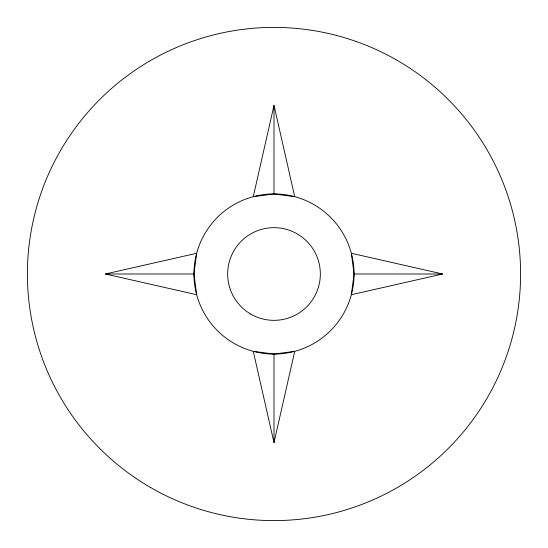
<?xml version="1.0" encoding="UTF-8"?>
<svg xmlns="http://www.w3.org/2000/svg" width="548" height="548" viewBox="0 0 548 548"><rect width="100%" height="100%" fill="white"/><g stroke="black" fill="none" stroke-linecap="round" stroke-linejoin="round"><path stroke-width="0.82" d="M193.937 274L196.664 253.279L105.36 274L196.664 294.721L193.937 274L105.36 274M354.063 274L351.337 294.721L442.64 274L351.337 253.279L354.063 274A80.063 80.063 0 0 1 233.969 343.336A80.063 80.063 0 0 1 233.969 204.664A80.063 80.063 0 0 1 354.063 274L442.64 274M274 105.36L253.279 196.664L274 193.937L294.721 196.664L274 105.36L274 193.937M274 442.64L294.721 351.337L274 354.063L253.279 351.337L274 442.64L274 354.063M150.7 487.562A246.6 246.6 0 0 0 520.6 274A246.6 246.6 0 0 0 150.7 60.438A246.6 246.6 0 0 0 150.7 487.562M250.833 314.134A46.34 46.34 0 0 0 320.34 274A46.34 46.34 0 0 0 250.833 233.866A46.34 46.34 0 0 0 250.833 314.134"/></g></svg>
